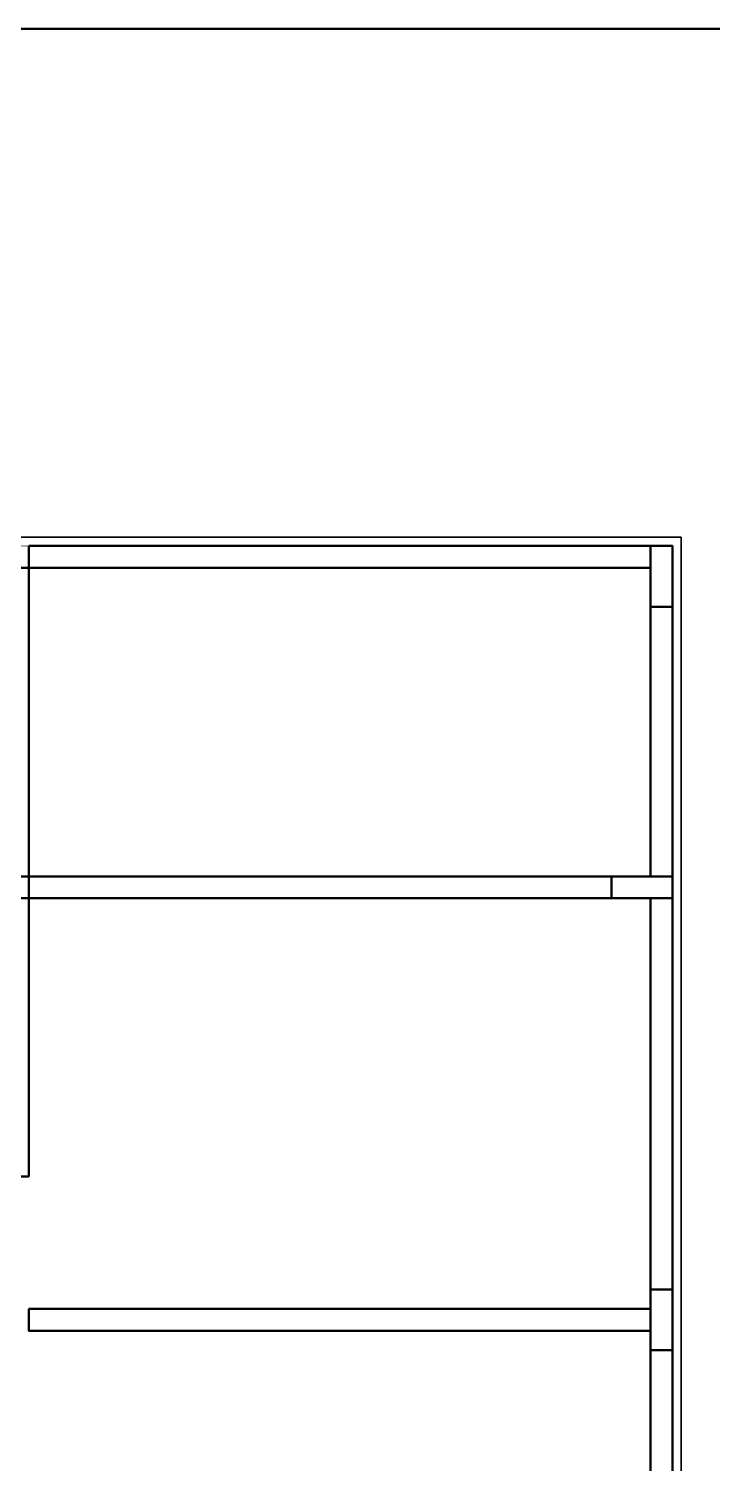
# Model space of a CAD drawing. Header units: millimetres. Extents: x 1811019 to 1873246, y -246515 to -243171.
# Drawn here: x 1854863 to 1855649, y -245156 to -243506 of the extents above; entities that cross this region are included whole.
import ezdxf

# ---------------------------------------------------------------- set-up
doc = ezdxf.new("R2010")
doc.units = ezdxf.units.MM
doc.linetypes.add('su yalıtım', pattern=[30, 12, -18])
for name, color, linetype, lineweight in [('a_ba', 6, 'Continuous', 50), ('a_duvar', 251, 'Continuous', 35), ('a_yalıtım_su', 7, 'su yalıtım', 13), ('a_çerçeve_line', 7, 'Continuous', 50)]:
    doc.layers.add(name, color=color, linetype=linetype, lineweight=lineweight)

msp = doc.modelspace()

# ---------------------------------------------------------------- linework, layer by layer
at = {"layer": 'a_ba', "color": 253}
for points in [[(1854862.7, -244101.3), (1855577.7, -244101.3), (1855577.7, -244126.3), (1854862.7, -244126.3)], [(1855577.7, -244171.3), (1855602.7, -244171.3), (1855602.7, -244101.3), (1855577.7, -244101.3)], [(1854837.7, -244126.3), (1854862.7, -244126.3), (1854862.7, -244481.3), (1854837.7, -244481.3)], [(1855577.7, -244171.3), (1855602.7, -244171.3), (1855602.7, -244481.3), (1855577.7, -244481.3)], [(1854862.7, -244481.3), (1855532.7, -244481.3), (1855532.7, -244506.3), (1854862.7, -244506.3)], [(1855532.7, -244481.3), (1855532.7, -244506.3), (1855602.7, -244506.3), (1855602.7, -244481.3)], [(1854837.7, -244506.3), (1854862.7, -244506.3), (1854862.7, -244826.3), (1854837.7, -244826.3)], [(1855577.7, -244506.3), (1855602.7, -244506.3), (1855602.7, -244956.3), (1855577.7, -244956.3)], [(1855577.7, -245026.3), (1855602.7, -245026.3), (1855602.7, -244956.3), (1855577.7, -244956.3)], [(1854862.7, -244978.8), (1855577.7, -244978.8), (1855577.7, -245003.8), (1854862.7, -245003.8)], [(1855577.7, -245026.3), (1855602.7, -245026.3), (1855602.7, -245476.3), (1855577.7, -245476.3)]]:
    msp.add_lwpolyline(points, close=True, dxfattribs=at)
at = {"layer": 'a_duvar'}
msp.add_lwpolyline([(1853512.7, -244091.3), (1855612.7, -244091.3), (1855612.7, -245891.3), (1853512.7, -245891.3)], close=True, dxfattribs=at)
at = {"layer": 'a_yalıtım_su', "const_width": 1}
msp.add_lwpolyline([(1853522.7, -244101.3), (1855602.7, -244101.3), (1855602.7, -245881.3), (1853522.7, -245881.3)], close=True, dxfattribs=at)
at = {"layer": 'a_çerçeve_line'}
msp.add_lwpolyline([(1872123.9, -246506.5), (1872123.9, -243506.5), (1853005.4, -243506.5), (1853005.4, -246506.5)], close=True, dxfattribs=at)

doc.saveas('drawing.dxf')
